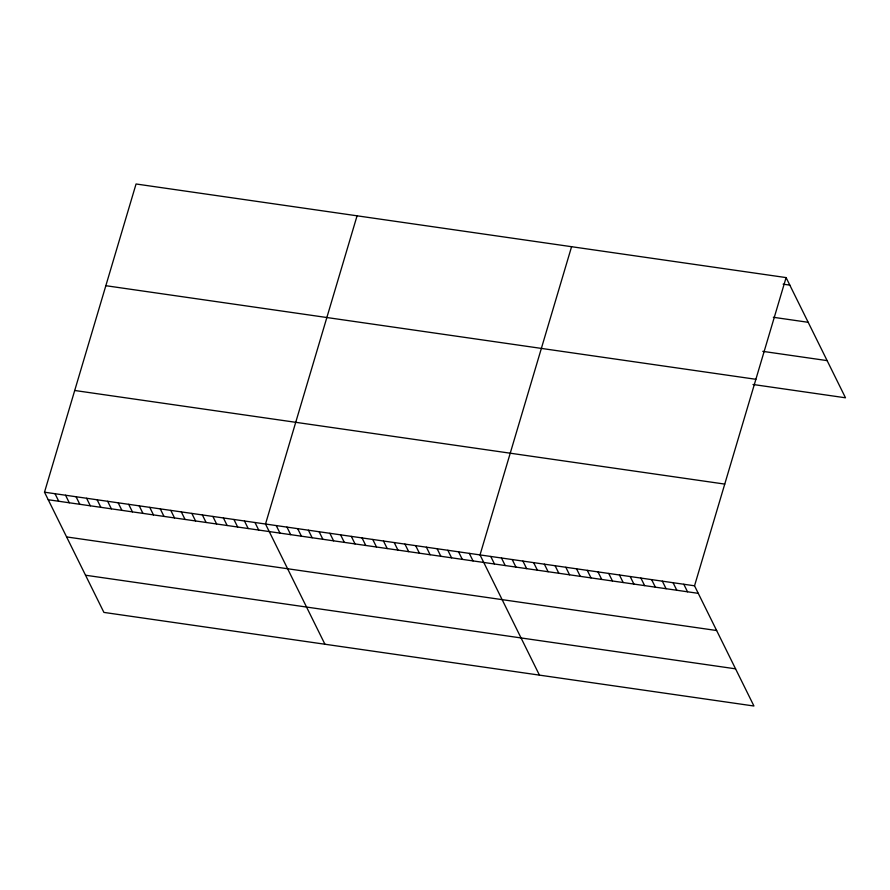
<?xml version="1.0" encoding="UTF-8"?>
<svg xmlns="http://www.w3.org/2000/svg" width="890" height="890" viewBox="0 0 890 890"><rect width="100%" height="100%" fill="white"/><g stroke="black" fill="none" stroke-linecap="round" stroke-linejoin="round"><path stroke-width="1.33" d="M786.093 277.591L694.534 585.798L753.941 706.015L103.908 612.409L44.5 492.203L136.059 183.985L786.093 277.591L845.5 397.797L752.996 384.48M357.068 215.814L265.509 524.032L324.928 644.238M571.58 246.697L480.022 554.915L539.429 675.121M783.111 284.155L789.819 285.123M773.332 317.285L808.187 322.302M762.774 351.35L827.122 360.617M105.843 285.701L755.877 379.296M74.716 390.488L724.749 484.093M44.5 492.203L694.534 585.798M48.227 499.746L698.261 593.341M66.605 536.926L716.639 630.52M85.54 575.229L735.563 668.835M683.809 584.263L687.536 591.794M673.085 582.716L676.812 590.248M662.36 581.17L666.076 588.713M651.625 579.624L655.352 587.166M640.9 578.077L644.627 585.62M630.176 576.531L633.902 584.074M619.451 574.996L623.178 582.527M608.727 573.449L612.453 580.992M598.002 571.903L601.729 579.446M587.278 570.356L591.005 577.899M576.553 568.81L580.28 576.353M565.829 567.275L569.556 574.806M555.104 565.729L558.831 573.26M544.38 564.182L548.095 571.725M533.644 562.636L537.371 570.178M522.92 561.089L526.646 568.632M512.195 559.543L515.922 567.086M501.471 558.008L505.197 565.539M490.746 556.461L494.473 563.993M469.297 553.369L473.024 560.911M458.572 551.822L462.299 559.365M447.848 550.287L451.575 557.819M437.124 548.741L440.85 556.272M426.399 547.194L430.115 554.737M415.663 545.648L419.39 553.191M404.939 544.101L408.666 551.644M394.214 542.555L397.941 550.098M383.49 541.02L387.217 548.552M372.765 539.474L376.492 547.005M362.041 537.927L365.768 545.47M351.316 536.381L355.043 543.923M340.592 534.834L344.319 542.377M329.867 533.299L333.594 540.831M319.143 531.753L322.87 539.284M308.418 530.206L312.134 537.749M297.683 528.66L301.41 536.203M286.958 527.114L290.685 534.656M276.234 525.567L279.961 533.11M254.985 522.508L258.712 530.051M244.461 520.995L248.188 528.538M233.937 519.482L237.663 527.025M223.412 517.969L227.139 525.5M212.888 516.445L216.615 523.988M202.364 514.932L206.091 522.475M191.84 513.419L195.566 520.962M181.315 511.906L185.042 519.449M170.791 510.393L174.518 517.924M160.267 508.869L163.994 516.411M149.743 507.356L153.469 514.898M139.218 505.843L142.945 513.385M128.694 504.33L132.421 511.861M118.17 502.817L121.897 510.348M107.646 501.293L111.372 508.835M97.121 499.78L100.848 507.322M86.597 498.267L90.324 505.809M76.073 496.753L79.8 504.285M65.549 495.229L69.275 502.772M55.024 493.716L58.751 501.259"/></g></svg>
